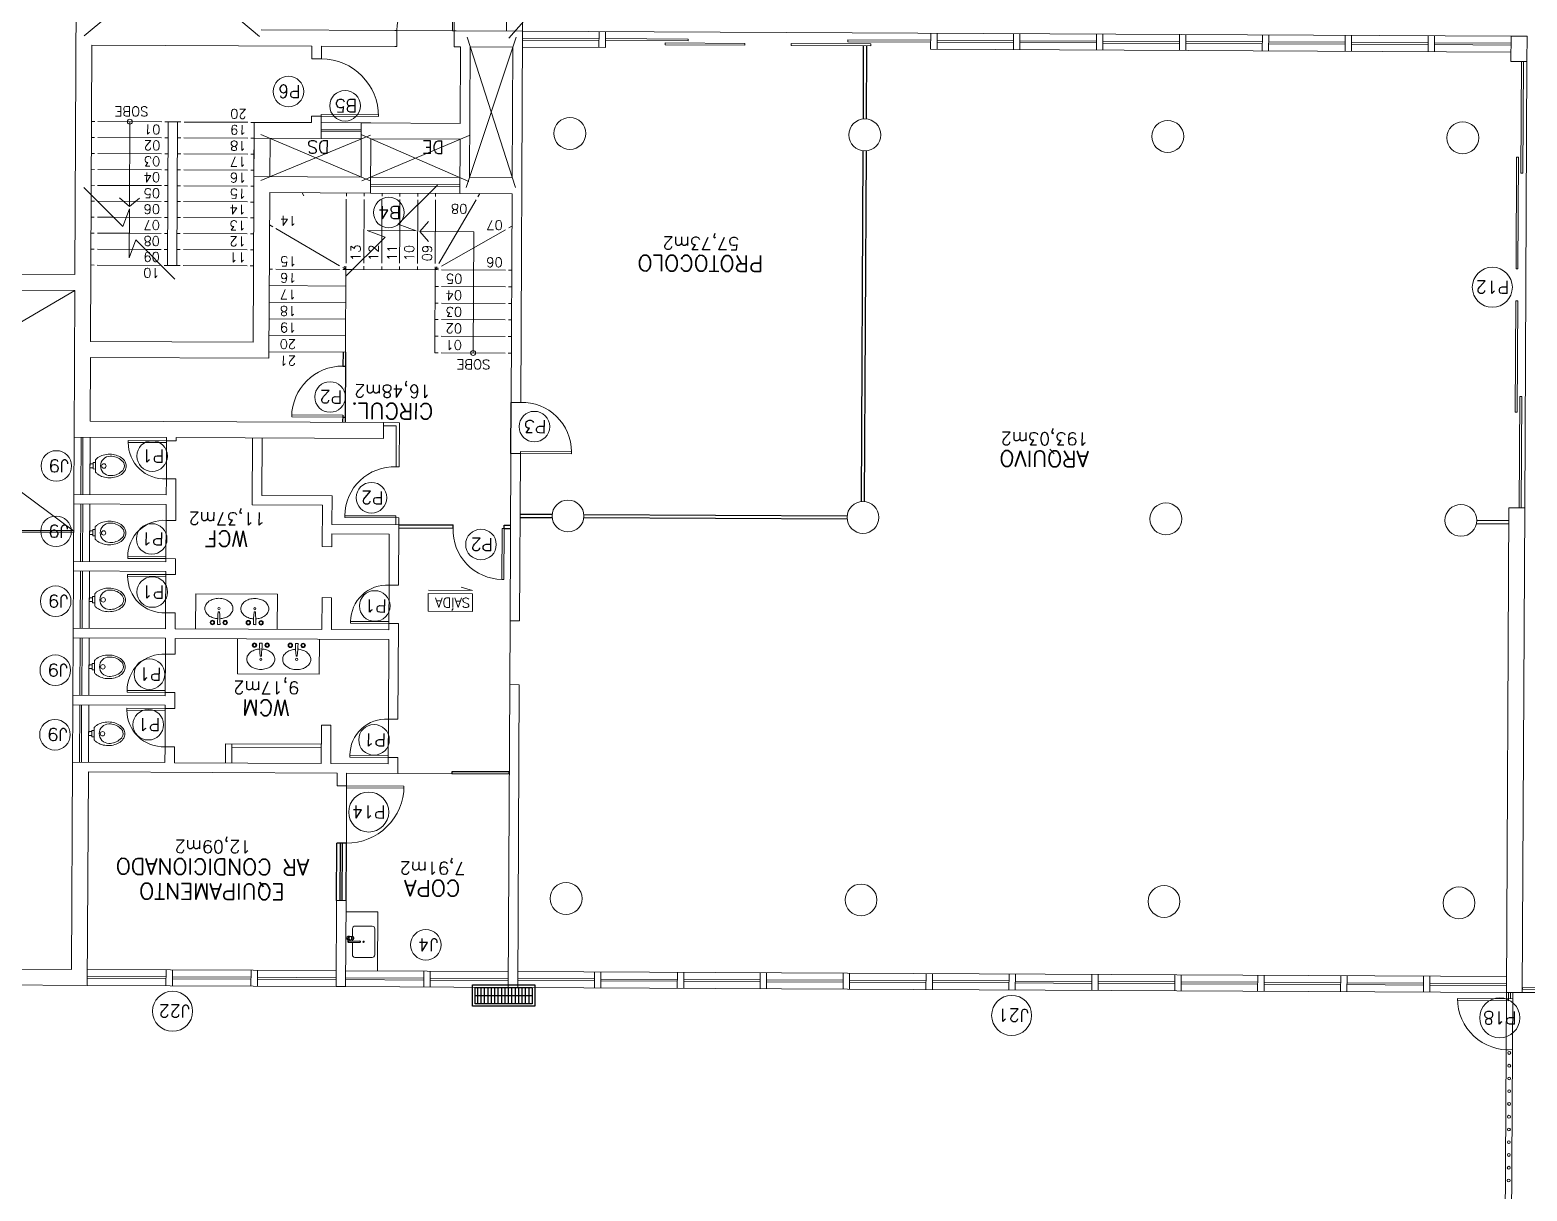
# Model space of a CAD drawing. Extents: x -1057 to 3416, y -340 to 4111.
# Drawn here: x 398.83 to 422.3, y 141.29 to 159.51 of the extents above; entities that cross this region are included whole.
import ezdxf
from ezdxf.enums import TextEntityAlignment as Align

# ---------------------------------------------------------------- set-up
doc = ezdxf.new("R2010")
doc.units = 0
doc.header["$LTSCALE"] = 50
for name, pattern in [('CONTINU', [0]), ('DASHDOT', [1, 0.5, -0.25, 0, -0.25]), ('DGN Style 1', [0.003115, 5.18318e-06, -0.00311]), ('HIDDEN', [9.525, 6.35, -3.175])]:
    doc.linetypes.add(name, pattern=pattern)
doc.layers.add('0.1', color=8, linetype='Continuous', lineweight=13)
doc.layers.add('Margem A3', color=8, linetype='DGN Style 1', lineweight=0)
doc.layers.add('medir projeto', color=6, linetype='Continuous')
doc.styles.add('80X50', font='romans.shx')
doc.styles.get("Standard").update_dxf_attribs({"font": 'romans.shx'})

# ---------------------------------------------------------------- blocks, each defined once
blk = doc.blocks.new('P90 - parede 25cm')
for points in [[(-0.125, 0.93), (-0.125, 0.9), (0.125, 0.9), (0.125, 0.93)], [(-0.125, -0.03), (-0.125, 0), (0.125, 0), (0.125, -0.03)]]:
    blk.add_lwpolyline(points)
blk.add_lwpolyline([(-0.975, 0.03), (-0.125, 0.03), (-0.125, 0), (-0.975, 0)], close=True)
at = {"color": 8}
blk.add_arc((-0.117, 0.042), 0.859, 90.5007, 182.7724, dxfattribs=at)
blk = doc.blocks.new('P90')
for points in [[(0.075, 0.93), (0.075, 0.9), (-0.075, 0.9), (-0.075, 0.93)], [(0.075, -0.03), (0.075, 0), (-0.075, 0), (-0.075, -0.03)]]:
    blk.add_lwpolyline(points)
blk.add_lwpolyline([(0.975, 0.87), (0.075, 0.87), (0.075, 0.9), (0.975, 0.9)], close=True)
at = {"color": 8}
blk.add_arc((0.075, 0.9), 0.9, 270, 0, dxfattribs=at)
blk = doc.blocks.new('P60')
at = {"color": 252}
blk.add_lwpolyline([(-0.6, 0.06), (0, 0.06), (0, 0.03), (-0.6, 0.03)], close=True, dxfattribs=at)
at = {"color": 8}
blk.add_arc((-0.029, 0.06), 0.571, 87.1025, 180, dxfattribs=at)
blk = doc.blocks.new('Vaso')
for points in [[(0.03, -0.05), (0.03, 0), (-0.03, 0), (-0.03, -0.05)], [(0.05, -0.09), (0.05, -0.05), (-0.05, -0.05), (-0.05, -0.09)]]:
    blk.add_lwpolyline(points)
for points in [[(0.183, -0.31, -0.071776), (0.168, -0.413, -0.083144), (0.129, -0.494, -0.106699), (0.065, -0.552, -0.132564), (-0.002, -0.57, -0.132564), (-0.069, -0.552, -0.106699), (-0.133, -0.494, -0.083144), (-0.172, -0.413, -0.071776), (-0.187, -0.31, -0.071776), (-0.172, -0.207, -0.083144), (-0.133, -0.126, -0.060171), (-0.1, -0.09), (0.096, -0.09, -0.060171), (0.129, -0.126, -0.083144), (0.168, -0.207, -0.071776)], [(-0.088, -0.497, 0.2474), (0, -0.541, 0.2474), (0.088, -0.497, 0.197858), (0.152, -0.318, 0.418329), (0, -0.168, 0.418329), (-0.152, -0.318, 0.197858)]]:
    blk.add_lwpolyline(points, format="xyb", close=True)
blk.add_circle((-0.002, -0.22), 0.0352)
blk = doc.blocks.new('PIA')
for p, q in [((0, 0.245), (0.044, 0.245)), ((0.01, 0.23), (0.01, 0.06)), ((0.01, 0.215), (0.031, 0.215)), ((0.03, 0.175), (0.01, 0.175))]:
    blk.add_line(p, q)
at = {"color": 8}
for points in [[(0.046, 0.245, 0.263265), (0.037, 0.23), (0.037, 0.223)], [(0.073, 0.223), (0.073, 0.23, 0.546464), (0.048, 0.246, 0.546464)]]:
    blk.add_lwpolyline(points, format="xyb", dxfattribs=at)
for points in [[(-0.01, 0.175), (-0.205, 0.175, 0.414214), (-0.245, 0.135), (-0.245, -0.135, 0.414214), (-0.205, -0.175), (0.205, -0.175, 0.414214), (0.245, -0.135), (0.245, 0.135, 0.414214), (0.205, 0.175), (0.08, 0.175)], [(0.08, 0.173), (0.08, 0.21, 0.133256), (0.078, 0.217, 0.106756), (0.073, 0.223, 0.082828), (0.065, 0.227, 0.071352), (0.055, 0.228, 0.071352), (0.045, 0.227, 0.082828), (0.037, 0.223, 0.106756), (0.032, 0.217, 0.133256), (0.03, 0.21), (0.03, 0.173)]]:
    blk.add_lwpolyline(points, format="xyb")
blk.add_lwpolyline([(-0.01, 0.23), (-0.01, 0.06)])
blk.add_lwpolyline([(0.03, 0.173, 0.133256), (0.032, 0.166, 0.106756), (0.037, 0.16, 0.082828), (0.045, 0.157, 0.071352), (0.055, 0.155, 0.071352), (0.065, 0.157, 0.082828), (0.073, 0.16, 0.106756), (0.078, 0.166, 0.133256), (0.08, 0.173, 0.133256), (0.078, 0.179, 0.106756), (0.073, 0.185, 0.082828), (0.065, 0.189, 0.071352), (0.055, 0.19, 0.071352), (0.045, 0.189, 0.082828), (0.037, 0.185, 0.106756), (0.032, 0.179, 0.133256)], format="xyb", close=True)
blk.add_lwpolyline([(0.062, 0.165, 0.133256), (0.062, 0.167, 0.106756), (0.06, 0.169, 0.082828), (0.058, 0.17, 0.071352), (0.055, 0.171, 0.071352), (0.052, 0.17, 0.082828), (0.05, 0.169, 0.106756), (0.048, 0.167, 0.133256), (0.047, 0.165, 0.133256), (0.048, 0.163, 0.106756), (0.05, 0.162, 0.082828), (0.052, 0.16, 0.071352), (0.055, 0.16, 0.071352), (0.058, 0.16, 0.082828), (0.06, 0.162, 0.106756), (0.062, 0.163, 0.133256)], format="xyb", close=True, dxfattribs=at)
blk.add_circle((0, 0), 0.01)
for centre, radius, start, end in [((0, 0.23), 0.015, 311.8103, 228.1897), ((0, 0.23), 0.01, 0.0002, 180.0002), ((0.044, 0.255), 0.01, 270, 294.62), ((0, 0.06), 0.01, 180.0001, 0.0001)]:
    blk.add_arc(centre, radius, start, end)
for centre, radius, start, end in [((0.055, 0.23), 0.035, 315.5847, 154.6231), ((0, 0.06), 0.0125, 143.1301, 36.8699), ((0.055, 0.23), 0.035, 205.3769, 224.4153)]:
    blk.add_arc(centre, radius, start, end, dxfattribs=at)
blk = doc.blocks.new('Cuba')
blk.add_lwpolyline([(0.001, 0.05), (-0.007, 0.05, -0.389688), (-0.009, 0.052, -0.017234), (-0.019, 0.248, -0.418769), (-0.017, 0.25), (0.001, 0.25), (0.019, 0.25, -0.418769), (0.021, 0.248, -0.017234), (0.011, 0.052, -0.389688), (0.009, 0.05)], format="xyb", close=True)
blk.add_lwpolyline([(-0.016, 0.16, 0.059592), (-0.087, 0.147, 0.084248), (-0.156, 0.113, 0.106469), (-0.205, 0.058, 0.130159), (-0.22, 0, 0.130159), (-0.205, -0.058, 0.106469), (-0.156, -0.113, 0.084248), (-0.087, -0.147, 0.073281), (0, -0.16, 0.073281), (0.087, -0.147, 0.084248), (0.156, -0.113, 0.106469), (0.205, -0.058, 0.130159), (0.22, 0, 0.130159), (0.205, 0.058, 0.106469), (0.156, 0.113, 0.084248), (0.087, 0.147, 0.058268), (0.018, 0.159, 0.073281)], format="xyb")
for centre, radius in [((-0.099, 0.22), 0.035), ((0.101, 0.22), 0.035), ((0, 0), 0.0175)]:
    blk.add_circle(centre, radius)
at = {"color": 8}
for centre, radius in [((-0.099, 0.22), 0.025), ((-0.099, 0.22), 0.024), ((0.101, 0.22), 0.025), ((0.101, 0.22), 0.024)]:
    blk.add_circle(centre, radius, dxfattribs=at)
blk = doc.blocks.new('ÁREA')
for p in [(0.00005, 0.00376), (0, 0)]:
    blk.add_attdef('COMPARTIMENTO', text='', height=0.0025).set_placement(p, align=Align.CENTER)
at = {"color": 1}
for p in [(-0.00005, -0.00376), (-0.0001, -0.00752)]:
    blk.add_attdef('ÁREA', text='', height=0.002, dxfattribs=at).set_placement(p, align=Align.CENTER)
blk = doc.blocks.new('P80')
for points in [[(0, 0.86), (0, 0.83), (0.15, 0.83), (0.15, 0.86)], [(0, 0), (0, 0.03), (0.15, 0.03), (0.15, 0)]]:
    blk.add_lwpolyline(points)
blk.add_lwpolyline([(-0.8, 0.06), (0, 0.06), (0, 0.03), (-0.8, 0.03)], close=True)
at = {"color": 8}
blk.add_arc((-0.025, 0.056), 0.775, 88.1408, 179.6698, dxfattribs=at)
blk = doc.blocks.new('A$C27293851')
at = {"layer": 'Margem A3', "color": 7, "linetype": 'CONTINU', "lineweight": -2}
for points in [[(0.336, 0.975), (0.336, 0), (0, 0), (0, 0.975)], [(0.295, 0.934), (0.295, 0.041), (0.041, 0.041), (0.041, 0.934)]]:
    blk.add_lwpolyline(points, close=True, dxfattribs=at)
at = {"layer": 'medir projeto', "color": 7, "linetype": 'CONTINU', "lineweight": -2}
for p, q in [((0.041, 0.881), (0.295, 0.881)), ((0.041, 0.827), (0.295, 0.827)), ((0.041, 0.773), (0.295, 0.773)), ((0.041, 0.72), (0.295, 0.72)), ((0.168, 0.041), (0.168, 0.934)), ((0.041, 0.666), (0.295, 0.666)), ((0.041, 0.613), (0.295, 0.613)), ((0.041, 0.559), (0.295, 0.559)), ((0.041, 0.506), (0.295, 0.506)), ((0.041, 0.452), (0.295, 0.452)), ((0.041, 0.398), (0.295, 0.398)), ((0.041, 0.345), (0.295, 0.345)), ((0.041, 0.291), (0.295, 0.291)), ((0.041, 0.238), (0.295, 0.238)), ((0.041, 0.184), (0.295, 0.184)), ((0.041, 0.131), (0.295, 0.131)), ((0.041, 0.077), (0.295, 0.077))]:
    blk.add_line(p, q, dxfattribs=at)

msp = doc.modelspace()

# ---------------------------------------------------------------- linework, layer by layer
at = {"layer": '0.1', "color": 7}
for p, q in [((399.534, 155.671), (399.584, 165.971)), ((404.583, 159.496), (402.453, 159.507)), ((404.583, 159.496), (404.581, 159.246)), ((405.481, 159.242), (405.483, 159.492)), ((406.553, 159.486), (405.483, 159.492)), ((406.524, 153.663), (406.553, 159.486)), ((422.05, 159.01), (422.052, 159.41)), ((422.302, 159.409), (422.052, 159.41)), ((422.3, 159.009), (422.302, 159.409)), ((399.778, 154.62), (399.801, 159.27)), ((403.251, 159.253), (399.801, 159.27)), ((403.25, 159.053), (403.251, 159.253)), ((403.4, 159.052), (403.401, 159.252)), ((404.581, 159.246), (403.401, 159.252)), ((405.581, 159.241), (405.481, 159.242)), ((405.575, 158.041), (405.581, 159.241)), ((405.721, 157.19), (405.731, 159.24)), ((406.401, 159.237), (405.731, 159.24)), ((406.391, 157.187), (406.401, 159.237)), ((403.25, 159.053), (403.4, 159.052)), ((422.05, 159.01), (422.3, 159.009)), ((400.984, 155.814), (400.995, 158.064)), ((401.145, 158.063), (400.995, 158.064)), ((401.134, 155.813), (401.145, 158.063)), ((402.328, 154.607), (402.345, 158.057)), ((403.245, 158.053), (402.345, 158.057)), ((403.245, 158.053), (403.246, 158.153)), ((403.396, 158.152), (403.246, 158.153)), ((403.396, 158.152), (403.394, 157.802)), ((404.021, 157.199), (404.025, 158.049)), ((405.575, 158.041), (404.025, 158.049)), ((403.394, 157.802), (402.344, 157.807)), ((402.591, 157.206), (402.594, 157.806)), ((404.17, 156.948), (404.174, 157.798)), ((405.574, 157.791), (404.174, 157.798)), ((405.57, 156.941), (405.574, 157.791)), ((404.021, 157.199), (402.341, 157.207)), ((406.391, 157.187), (405.721, 157.19)), ((402.577, 154.356), (402.59, 156.956)), ((404.17, 156.948), (402.59, 156.956)), ((406.39, 156.937), (405.57, 156.941)), ((406.374, 153.663), (406.39, 156.937)), ((399.534, 155.671), (394.534, 155.696)), ((401.134, 155.813), (400.934, 155.814)), ((399.532, 155.421), (393.382, 155.451)), ((399.521, 153.121), (399.532, 155.421)), ((399.778, 154.62), (402.328, 154.607)), ((399.772, 153.37), (399.777, 154.37)), ((399.777, 154.37), (402.577, 154.356)), ((406.374, 153.663), (406.524, 153.663)), ((404.372, 153.347), (399.772, 153.37)), ((404.371, 153.097), (404.372, 153.347)), ((400.971, 153.114), (399.521, 153.121)), ((400.971, 153.064), (400.971, 153.114)), ((400.971, 153.064), (401.121, 153.063)), ((401.121, 153.063), (401.121, 153.113)), ((404.371, 153.097), (401.121, 153.113)), ((402.316, 152.057), (402.321, 153.107)), ((402.467, 152.206), (402.471, 153.106)), ((406.357, 150.237), (406.37, 152.863)), ((406.37, 152.863), (406.52, 152.863)), ((406.507, 150.236), (406.52, 152.863)), ((400.967, 152.214), (400.968, 152.464)), ((401.118, 152.463), (400.968, 152.464)), ((401.115, 151.813), (401.118, 152.463)), ((399.516, 152.071), (399.517, 152.221)), ((400.967, 152.214), (399.517, 152.221)), ((402.467, 152.206), (403.567, 152.201)), ((403.564, 151.751), (403.567, 152.201)), ((400.966, 152.064), (399.516, 152.071)), ((400.965, 151.814), (400.966, 152.064)), ((402.316, 152.057), (403.416, 152.052)), ((403.413, 151.402), (403.416, 152.052)), ((421.978, 144.41), (422.016, 152.01)), ((422.016, 152.01), (422.266, 152.009)), ((422.228, 144.409), (422.266, 152.009)), ((401.115, 151.813), (400.965, 151.814)), ((404.614, 151.746), (403.564, 151.751)), ((404.61, 150.796), (404.614, 151.746)), ((403.563, 151.401), (403.413, 151.402)), ((403.563, 151.401), (403.564, 151.601)), ((404.464, 151.597), (403.564, 151.601)), ((404.46, 150.797), (404.464, 151.597)), ((400.961, 151.164), (399.511, 151.171)), ((399.511, 151.021), (399.511, 151.171)), ((400.961, 151.164), (400.962, 151.214)), ((400.962, 151.214), (401.112, 151.213)), ((401.11, 150.963), (401.112, 151.213)), ((400.961, 151.014), (399.511, 151.021)), ((400.96, 150.964), (400.961, 151.014)), ((400.96, 150.964), (401.11, 150.963)), ((404.61, 150.796), (404.46, 150.797)), ((403.406, 150.102), (403.409, 150.602)), ((403.559, 150.601), (403.409, 150.602)), ((403.556, 150.101), (403.559, 150.601)), ((400.956, 150.114), (400.957, 150.364)), ((401.107, 150.363), (400.957, 150.364)), ((401.106, 150.113), (401.107, 150.363)), ((406.507, 150.236), (406.357, 150.237)), ((400.956, 150.114), (399.506, 150.121)), ((399.506, 149.971), (399.506, 150.121)), ((403.406, 150.102), (401.106, 150.113)), ((404.456, 150.097), (403.556, 150.101)), ((404.456, 150.097), (404.457, 150.197)), ((404.457, 150.197), (404.607, 150.196)), ((404.599, 148.696), (404.607, 150.196)), ((400.955, 149.964), (399.506, 149.971)), ((400.954, 149.714), (400.955, 149.964)), ((401.104, 149.713), (401.105, 149.963)), ((404.455, 149.947), (401.105, 149.963)), ((404.449, 148.697), (404.455, 149.947)), ((401.104, 149.713), (400.954, 149.714)), ((399.5, 148.921), (399.501, 149.071)), ((400.951, 149.064), (399.501, 149.071)), ((400.951, 149.064), (400.951, 149.114)), ((400.951, 149.114), (401.101, 149.113)), ((401.1, 148.863), (401.101, 149.113)), ((406.329, 144.487), (406.352, 149.237)), ((406.502, 149.236), (406.352, 149.237)), ((406.479, 144.487), (406.502, 149.236)), ((400.95, 148.914), (399.5, 148.921)), ((400.95, 148.864), (400.95, 148.914)), ((400.95, 148.864), (401.1, 148.863)), ((403.396, 148.002), (403.399, 148.602)), ((403.399, 148.602), (403.549, 148.601)), ((403.546, 148.001), (403.549, 148.601)), ((404.599, 148.696), (404.449, 148.697)), ((400.946, 148.014), (400.947, 148.264)), ((401.097, 148.263), (400.947, 148.264)), ((401.096, 148.013), (401.097, 148.263)), ((399.48, 144.771), (399.496, 148.021)), ((400.946, 148.014), (399.496, 148.021)), ((403.396, 148.002), (401.096, 148.013)), ((404.446, 147.997), (403.546, 148.001)), ((404.446, 147.997), (404.446, 148.097)), ((404.446, 148.097), (404.596, 148.096)), ((404.595, 147.846), (404.596, 148.096)), ((399.729, 144.52), (399.745, 147.87)), ((403.645, 147.851), (399.745, 147.87)), ((403.644, 147.651), (403.645, 147.851)), ((403.644, 147.651), (403.794, 147.65)), ((403.794, 147.65), (403.795, 147.85)), ((404.595, 147.846), (403.795, 147.85)), ((403.629, 144.501), (403.635, 145.851)), ((403.785, 145.85), (403.635, 145.851)), ((403.779, 144.5), (403.785, 145.85)), ((399.48, 144.771), (397.48, 144.781)), ((399.729, 144.52), (397.479, 144.531)), ((403.779, 144.5), (403.629, 144.501)), ((406.329, 144.487), (406.479, 144.487)), ((421.978, 144.41), (422.228, 144.409))]:
    msp.add_line(p, q, dxfattribs=at)
at = {"layer": '0.1', "color": 8}
for p, q in [((406.584, 165.786), (406.553, 159.486)), ((405.483, 159.492), (404.583, 159.496)), ((406.553, 159.486), (422.052, 159.41)), ((407.751, 159.23), (407.752, 159.48)), ((407.851, 159.23), (407.852, 159.48)), ((412.951, 159.205), (412.952, 159.455)), ((413.051, 159.204), (413.052, 159.454)), ((414.251, 159.198), (414.252, 159.448)), ((414.351, 159.198), (414.352, 159.448)), ((415.551, 159.192), (415.552, 159.442)), ((415.651, 159.191), (415.652, 159.441)), ((416.851, 159.186), (416.852, 159.436)), ((416.951, 159.185), (416.952, 159.435)), ((418.151, 159.179), (418.152, 159.429)), ((418.251, 159.179), (418.252, 159.429)), ((419.451, 159.173), (419.452, 159.423)), ((419.551, 159.172), (419.552, 159.422)), ((420.751, 159.166), (420.752, 159.416)), ((420.851, 159.166), (420.852, 159.416)), ((407.851, 159.23), (406.551, 159.236)), ((406.552, 159.376), (407.752, 159.37)), ((407.752, 159.34), (406.552, 159.346)), ((407.852, 159.37), (409.152, 159.364)), ((409.152, 159.334), (407.852, 159.34)), ((409.152, 159.364), (409.152, 159.334)), ((411.652, 159.351), (412.952, 159.345)), ((411.652, 159.351), (411.652, 159.321)), ((412.952, 159.315), (411.652, 159.321)), ((412.951, 159.205), (422.051, 159.16)), ((413.052, 159.344), (414.252, 159.338)), ((414.252, 159.308), (413.052, 159.314)), ((414.352, 159.338), (415.552, 159.332)), ((415.552, 159.302), (414.352, 159.308)), ((415.652, 159.331), (416.852, 159.326)), ((416.852, 159.296), (415.652, 159.301)), ((416.952, 159.325), (418.152, 159.319)), ((418.152, 159.289), (416.952, 159.295)), ((418.252, 159.319), (419.452, 159.313)), ((419.452, 159.283), (418.252, 159.289)), ((419.552, 159.312), (420.752, 159.306)), ((420.752, 159.276), (419.552, 159.282)), ((420.852, 159.306), (422.052, 159.3)), ((422.052, 159.27), (420.852, 159.276)), ((422.266, 152.009), (422.3, 159.009)), ((399.845, 158.069), (399.795, 158.07)), ((400.895, 158.064), (399.895, 158.069)), ((400.395, 158.067), (400.389, 156.735)), ((400.995, 158.064), (400.945, 158.064)), ((401.195, 158.063), (401.145, 158.063)), ((402.345, 158.057), (402.295, 158.057)), ((402.341, 157.207), (402.345, 158.057)), ((404.175, 158.048), (403.395, 158.052)), ((399.844, 157.819), (399.794, 157.82)), ((400.894, 157.814), (399.894, 157.819)), ((400.994, 157.814), (400.944, 157.814)), ((401.194, 157.813), (401.144, 157.813)), ((402.344, 157.807), (402.294, 157.807)), ((404.024, 157.799), (403.394, 157.802)), ((404.025, 157.939), (403.395, 157.942)), ((404.025, 157.909), (403.395, 157.912)), ((399.843, 157.569), (399.793, 157.57)), ((400.893, 157.564), (399.893, 157.569)), ((400.993, 157.564), (400.943, 157.564)), ((401.193, 157.563), (401.143, 157.563)), ((402.343, 157.557), (402.293, 157.557)), ((399.842, 157.319), (399.792, 157.32)), ((400.892, 157.314), (399.892, 157.319)), ((400.992, 157.314), (400.942, 157.314)), ((401.192, 157.313), (401.142, 157.313)), ((402.342, 157.307), (402.292, 157.307)), ((399.841, 157.069), (399.791, 157.07)), ((400.89, 157.064), (399.891, 157.069)), ((400.99, 157.064), (400.94, 157.064)), ((401.19, 157.063), (401.14, 157.063)), ((402.34, 157.057), (402.29, 157.057)), ((405.571, 157.191), (404.171, 157.198)), ((405.571, 157.081), (404.171, 157.088)), ((405.57, 157.051), (404.171, 157.058)), ((399.839, 156.819), (399.789, 156.82)), ((400.889, 156.814), (399.889, 156.819)), ((400.389, 156.735), (400.232, 156.871)), ((400.389, 156.735), (400.547, 156.869)), ((400.989, 156.814), (400.939, 156.814)), ((401.189, 156.813), (401.139, 156.813)), ((402.339, 156.807), (402.289, 156.807)), ((404.07, 156.899), (404.07, 156.949)), ((405.57, 156.941), (404.17, 156.948)), ((404.35, 156.897), (404.35, 156.947)), ((404.63, 156.896), (404.63, 156.946)), ((404.905, 155.844), (404.909, 156.844)), ((404.91, 156.894), (404.91, 156.944)), ((405.185, 155.843), (405.189, 156.843)), ((405.19, 156.893), (405.19, 156.943)), ((405.242, 155.843), (405.825, 156.84)), ((405.854, 156.89), (405.883, 156.94)), ((399.838, 156.569), (399.788, 156.57)), ((400.138, 156.568), (400.888, 156.564)), ((400.988, 156.564), (400.938, 156.564)), ((401.188, 156.563), (401.138, 156.563)), ((402.338, 156.557), (402.288, 156.557)), ((404.345, 155.847), (404.347, 156.359)), ((404.625, 155.846), (404.627, 156.357)), ((404.943, 156.344), (405.079, 156.501)), ((404.943, 156.344), (405.787, 156.34)), ((404.943, 156.344), (405.077, 156.186)), ((405.284, 155.8), (406.287, 156.373)), ((405.778, 154.44), (405.787, 156.34)), ((406.337, 156.401), (406.387, 156.43)), ((399.837, 156.319), (399.787, 156.32)), ((400.887, 156.314), (400.387, 156.317)), ((400.987, 156.314), (400.937, 156.314)), ((401.187, 156.313), (401.137, 156.313)), ((402.337, 156.307), (402.287, 156.307)), ((399.836, 156.069), (399.786, 156.07)), ((400.886, 156.064), (400.636, 156.065)), ((400.986, 156.064), (400.936, 156.064)), ((401.186, 156.063), (401.136, 156.063)), ((402.336, 156.057), (402.286, 156.057)), ((404.065, 155.849), (404.065, 155.926)), ((399.834, 155.819), (399.784, 155.82)), ((401.184, 155.813), (401.134, 155.813)), ((402.334, 155.807), (402.284, 155.807)), ((405.234, 155.743), (403.887, 155.749)), ((404.064, 155.749), (404.064, 155.799)), ((404.344, 155.747), (404.344, 155.797)), ((404.624, 155.746), (404.624, 155.796)), ((404.904, 155.744), (404.904, 155.794)), ((405.178, 154.443), (405.184, 155.793)), ((405.184, 155.743), (405.213, 155.793)), ((405.184, 155.743), (405.234, 155.772)), ((406.284, 155.738), (405.284, 155.743)), ((406.384, 155.737), (406.334, 155.737)), ((405.233, 155.483), (405.183, 155.483)), ((406.283, 155.478), (405.283, 155.483)), ((406.383, 155.477), (406.333, 155.477)), ((405.231, 155.223), (405.181, 155.223)), ((406.281, 155.218), (405.281, 155.223)), ((406.381, 155.217), (406.331, 155.217)), ((405.23, 154.963), (405.18, 154.963)), ((406.28, 154.958), (405.28, 154.963)), ((406.38, 154.957), (406.33, 154.957)), ((405.229, 154.703), (405.179, 154.703)), ((406.279, 154.698), (405.279, 154.703)), ((406.379, 154.697), (406.329, 154.697)), ((405.228, 154.443), (405.178, 154.443)), ((406.278, 154.438), (405.278, 154.443)), ((406.378, 154.437), (406.328, 154.437)), ((404.372, 153.347), (404.622, 153.346)), ((404.372, 153.297), (404.572, 153.296)), ((404.569, 152.653), (404.572, 153.296)), ((404.619, 152.653), (404.622, 153.346)), ((399.517, 152.221), (399.521, 153.121)), ((399.627, 152.22), (399.631, 153.12)), ((399.661, 153.12), (399.657, 152.22)), ((399.771, 153.12), (399.767, 152.22)), ((400.968, 152.464), (400.971, 153.064)), ((404.569, 152.653), (404.619, 152.653)), ((399.511, 151.171), (399.516, 152.071)), ((399.621, 151.17), (399.626, 152.07)), ((399.656, 152.07), (399.651, 151.17)), ((399.766, 152.07), (399.761, 151.17)), ((404.564, 151.746), (404.565, 151.883)), ((400.962, 151.214), (400.965, 151.814)), ((404.614, 151.746), (404.615, 151.853)), ((399.506, 150.121), (399.511, 151.021)), ((399.616, 150.12), (399.621, 151.02)), ((399.651, 151.02), (399.646, 150.12)), ((399.761, 151.02), (399.756, 150.12)), ((400.957, 150.364), (400.96, 150.964)), ((404.46, 150.797), (404.457, 150.197)), ((401.425, 150.112), (401.428, 150.661)), ((402.71, 150.655), (401.428, 150.661)), ((402.707, 150.105), (402.71, 150.655)), ((406.357, 150.237), (406.352, 149.237)), ((399.501, 149.071), (399.506, 149.971)), ((399.611, 149.07), (399.616, 149.97)), ((399.646, 149.97), (399.641, 149.07)), ((399.756, 149.97), (399.751, 149.07)), ((402.086, 149.958), (402.083, 149.408)), ((403.368, 149.952), (403.365, 149.402)), ((400.951, 149.114), (400.954, 149.714)), ((403.365, 149.402), (402.083, 149.408)), ((399.496, 148.021), (399.5, 148.921)), ((399.606, 148.02), (399.61, 148.92)), ((399.64, 148.92), (399.636, 148.02)), ((399.75, 148.92), (399.746, 148.02)), ((400.947, 148.264), (400.95, 148.864)), ((404.449, 148.697), (404.446, 148.097)), ((401.896, 148.009), (401.897, 148.309)), ((403.397, 148.302), (401.897, 148.309)), ((401.996, 148.009), (401.997, 148.309)), ((401.997, 148.259), (403.397, 148.252)), ((403.794, 147.65), (403.79, 146.75)), ((403.784, 145.676), (404.284, 145.673)), ((404.284, 145.673), (404.28, 144.747)), ((399.729, 144.66), (400.963, 144.654)), ((400.962, 144.624), (399.729, 144.63)), ((399.73, 144.77), (403.63, 144.751)), ((402.296, 144.617), (401.062, 144.623)), ((401.063, 144.653), (402.296, 144.647)), ((402.396, 144.647), (403.629, 144.641)), ((403.629, 144.611), (402.396, 144.617)), ((403.779, 144.64), (405.004, 144.634)), ((405.004, 144.604), (403.779, 144.61)), ((403.78, 144.75), (406.33, 144.737)), ((405.104, 144.633), (406.329, 144.627)), ((406.329, 144.597), (405.104, 144.603)), ((406.479, 144.627), (407.679, 144.621)), ((407.679, 144.591), (406.479, 144.597)), ((406.48, 144.737), (421.98, 144.66)), ((407.679, 144.481), (407.68, 144.731)), ((407.779, 144.48), (407.78, 144.73)), ((407.779, 144.62), (408.979, 144.614)), ((408.979, 144.474), (408.98, 144.724)), ((409.079, 144.474), (409.08, 144.724)), ((409.079, 144.614), (410.279, 144.608)), ((410.279, 144.468), (410.28, 144.718)), ((410.378, 144.467), (410.38, 144.717)), ((410.379, 144.607), (411.579, 144.601)), ((411.578, 144.461), (411.58, 144.711)), ((411.678, 144.461), (411.68, 144.711)), ((411.679, 144.601), (412.879, 144.595)), ((412.878, 144.455), (412.88, 144.705)), ((412.978, 144.454), (412.98, 144.704)), ((412.979, 144.594), (414.179, 144.589)), ((414.178, 144.449), (414.18, 144.699)), ((414.278, 144.448), (414.28, 144.698)), ((415.478, 144.442), (415.48, 144.692)), ((415.578, 144.442), (415.58, 144.692)), ((416.778, 144.436), (416.78, 144.686)), ((416.878, 144.435), (416.88, 144.685)), ((418.078, 144.429), (418.08, 144.679)), ((418.178, 144.429), (418.18, 144.679)), ((419.378, 144.423), (419.38, 144.673)), ((419.478, 144.422), (419.48, 144.672)), ((420.678, 144.416), (420.68, 144.666)), ((420.778, 144.416), (420.78, 144.666)), ((403.629, 144.501), (399.729, 144.52)), ((406.329, 144.487), (403.779, 144.5)), ((421.978, 144.41), (406.479, 144.487)), ((408.979, 144.584), (407.779, 144.59)), ((410.279, 144.578), (409.079, 144.584)), ((411.579, 144.571), (410.379, 144.577)), ((412.879, 144.565), (411.679, 144.571)), ((414.179, 144.559), (412.979, 144.564)), ((414.279, 144.588), (415.479, 144.582)), ((415.479, 144.552), (414.279, 144.558)), ((415.579, 144.582), (416.779, 144.576)), ((416.779, 144.546), (415.579, 144.552)), ((416.879, 144.575), (418.079, 144.569)), ((418.079, 144.539), (416.879, 144.545)), ((418.179, 144.569), (419.379, 144.563)), ((419.379, 144.533), (418.179, 144.539)), ((419.479, 144.562), (420.679, 144.556)), ((420.679, 144.526), (419.479, 144.532)), ((420.779, 144.556), (421.979, 144.55)), ((421.979, 144.52), (420.779, 144.526)), ((421.978, 144.41), (421.951, 138.777)), ((422.078, 144.41), (422.05, 138.678)), ((422.228, 144.409), (427.678, 144.382)), ((422.009, 143.51), (421.974, 143.51))]:
    msp.add_line(p, q, dxfattribs=at)
at = {"layer": '0.1', "color": 8, "linetype": 'DASHDOT', "ltscale": 0.3}
for p, q in [((402.438, 161.712), (399.677, 159.415)), ((402.427, 159.402), (399.688, 161.725)), ((406.452, 159.391), (405.67, 157.037)), ((406.441, 157.033), (405.682, 159.394)), ((404.167, 157.858), (402.448, 157.147)), ((404.164, 157.138), (402.451, 157.867)), ((405.714, 157.85), (404.031, 157.139)), ((405.711, 157.13), (404.034, 157.859)), ((394.382, 155.446), (399.514, 151.651)), ((394.473, 152.446), (399.532, 155.421))]:
    msp.add_line(p, q, dxfattribs=at)
at = {"layer": '0.1', "color": 8, "linetype": 'CONTINU'}
for p, q in [((406.336, 159.377), (407.396, 160.587)), ((405.076, 150.72), (405.77, 150.716)), ((405.77, 150.716), (405.588, 150.768)), ((404.595, 147.846), (406.345, 147.837))]:
    msp.add_line(p, q, dxfattribs=at)
at = {"layer": '0.1', "color": 8, "linetype": 'HIDDEN', "ltscale": 0.02}
for p, q in [((406.303, 159.638), (406.303, 159.488)), ((421.51, 151.762), (422.015, 151.76)), ((421.515, 151.812), (422.015, 151.81))]:
    msp.add_line(p, q, dxfattribs=at)
at = {"layer": '0.1', "color": 8, "linetype": 'CONTINU', "lineweight": -2}
for p, q in [((411.896, 158.109), (411.901, 159.256)), ((411.946, 158.108), (411.951, 159.256)), ((411.866, 152.11), (411.893, 157.611)), ((411.916, 152.11), (411.943, 157.611)), ((403.738, 154.45), (403.737, 154.234)), ((403.737, 154.234), (403.777, 154.234)), ((403.778, 154.45), (403.772, 153.35)), ((406.37, 152.863), (406.374, 153.663)), ((403.733, 153.464), (403.732, 153.35)), ((403.733, 153.434), (403.773, 153.434)), ((406.515, 151.911), (407.016, 151.909)), ((407.514, 151.907), (411.64, 151.886)), ((399.514, 151.651), (397.068, 151.663)), ((404.614, 151.746), (405.464, 151.742)), ((404.614, 151.696), (405.464, 151.692)), ((405.464, 151.692), (405.464, 151.742)), ((406.264, 151.738), (406.364, 151.737)), ((406.264, 151.688), (406.264, 151.738)), ((406.264, 151.688), (406.364, 151.687)), ((406.515, 151.861), (407.016, 151.859)), ((407.514, 151.857), (411.64, 151.836)), ((399.514, 151.621), (397.064, 151.633)), ((403.635, 145.851), (403.64, 146.751)), ((403.79, 146.75), (403.64, 146.751)), ((403.695, 145.85), (403.7, 146.75)), ((403.725, 145.85), (403.73, 146.75)), ((403.785, 145.85), (403.79, 146.75))]:
    msp.add_line(p, q, dxfattribs=at)
at = {"layer": '0.1', "color": 8, "linetype": 'DASHDOT', "ltscale": 0.2}
for p, q in [((402.245, 158.058), (401.245, 158.062)), ((402.244, 157.808), (401.244, 157.812)), ((402.243, 157.558), (401.243, 157.562)), ((402.242, 157.308), (401.242, 157.312)), ((402.24, 157.058), (401.24, 157.062)), ((402.239, 156.808), (401.239, 156.813)), ((403.126, 156.903), (403.097, 156.953)), ((403.785, 155.85), (403.789, 156.85)), ((403.79, 156.9), (403.79, 156.95)), ((404.065, 155.926), (404.069, 156.849)), ((404.347, 156.359), (404.349, 156.847)), ((404.627, 156.357), (404.629, 156.846)), ((400.138, 156.568), (399.888, 156.569)), ((402.238, 156.558), (401.238, 156.563)), ((402.637, 156.42), (402.587, 156.449)), ((403.684, 155.808), (402.687, 156.39)), ((400.387, 156.317), (399.887, 156.319)), ((402.237, 156.308), (401.237, 156.313)), ((400.636, 156.065), (399.886, 156.069)), ((402.236, 156.058), (401.236, 156.063)), ((400.884, 155.814), (399.884, 155.819)), ((402.234, 155.808), (401.234, 155.813)), ((402.634, 155.756), (402.584, 155.756)), ((403.684, 155.75), (402.684, 155.755)), ((403.784, 155.75), (403.734, 155.779)), ((403.887, 155.749), (403.734, 155.75)), ((403.784, 155.75), (403.755, 155.8)), ((403.778, 154.45), (403.784, 155.8)), ((403.783, 155.49), (402.583, 155.496)), ((403.781, 155.23), (402.582, 155.236)), ((403.78, 154.97), (402.58, 154.976)), ((403.779, 154.71), (402.579, 154.716)), ((403.778, 154.45), (402.578, 154.456))]:
    msp.add_line(p, q, dxfattribs=at)
at = {"layer": '0.1', "color": 8}
for points in [[(408.789, 159.272), (408.79, 159.302), (410.04, 159.295), (410.039, 159.265)], [(412.014, 159.256), (412.014, 159.286), (410.764, 159.292), (410.764, 159.262)], [(422.245, 159.009), (422.215, 159.009), (422.207, 157.259), (422.237, 157.259)], [(422.168, 157.509), (422.138, 157.509), (422.129, 155.759), (422.159, 155.759)], [(422.148, 153.509), (422.118, 153.51), (422.127, 155.259), (422.157, 155.259)], [(422.211, 152.009), (422.181, 152.009), (422.189, 153.759), (422.219, 153.759)], [(403.733, 153.434), (402.933, 153.438), (402.933, 153.468), (403.733, 153.464)], [(406.23, 150.888), (406.234, 151.688), (406.264, 151.688), (406.26, 150.888)], [(423.591, 144.482), (422.229, 144.489), (422.229, 144.459), (423.591, 144.452)]]:
    msp.add_lwpolyline(points, close=True, dxfattribs=at)
for points in [[(401.099, 155.597), (400.49, 156.213), (400.385, 155.931), (400.389, 156.703), (400.284, 156.421), (399.674, 157.036)], [(405.221, 157.07), (404.605, 156.461), (404.887, 156.356), (404.115, 156.36), (404.398, 156.255), (403.782, 155.646)], [(404.615, 151.853), (403.765, 151.857), (403.765, 151.887), (404.565, 151.883)], [(403.794, 147.65), (404.694, 147.645), (404.694, 147.615), (403.794, 147.62)], [(400.962, 144.514), (400.963, 144.764)], [(401.063, 144.763), (401.062, 144.513)], [(402.295, 144.507), (402.297, 144.757)], [(402.397, 144.757), (402.395, 144.507)], [(405.004, 144.494), (405.005, 144.744)], [(405.105, 144.743), (405.104, 144.493)], [(422.078, 144.31), (421.213, 144.314), (421.213, 144.284), (422.013, 144.28), (422.013, 144.41)], [(422.043, 144.41), (422.043, 144.31)]]:
    msp.add_lwpolyline(points, dxfattribs=at)
at = {"layer": '0.1', "color": 8, "linetype": 'CONTINU'}
msp.add_lwpolyline([(405.769, 150.662), (405.075, 150.665), (405.074, 150.39), (405.768, 150.387)], close=True, dxfattribs=at)
at = {"layer": '0.1', "color": 8, "linetype": 'CONTINU', "lineweight": -2}
msp.add_lwpolyline([(406.345, 147.867), (405.445, 147.872), (405.445, 147.842), (406.345, 147.837)], close=True, dxfattribs=at)
at = {"layer": '0.1', "color": 8}
for centre, radius in [((402.883, 158.541), 0.24), ((403.77, 158.317), 0.24), ((400.395, 158.067), 0.0387), ((404.456, 156.642), 0.24), ((421.758, 155.47), 0.314), ((405.778, 154.44), 0.0387), ((403.535, 153.749), 0.24), ((406.738, 153.284), 0.24), ((400.745, 152.823), 0.24), ((399.243, 152.667), 0.24), ((404.184, 152.169), 0.24), ((399.238, 151.642), 0.24), ((400.738, 151.522), 0.24), ((405.901, 151.435), 0.24), ((399.233, 150.545), 0.24), ((400.747, 150.69), 0.24), ((404.235, 150.471), 0.24), ((399.227, 149.463), 0.24), ((400.702, 149.402), 0.24), ((400.685, 148.609), 0.24), ((399.222, 148.452), 0.24), ((404.224, 148.371), 0.24), ((404.141, 147.239), 0.314), ((405.037, 145.156), 0.24), ((401.066, 144.114), 0.314), ((414.221, 144.049), 0.314), ((421.874, 144.011), 0.314), ((422.024, 143.46), 0.0225), ((422.023, 143.26), 0.0225), ((422.022, 143.06), 0.0225), ((422.021, 142.86), 0.0225), ((422.019, 142.46), 0.0225), ((422.02, 142.66), 0.0225), ((422.018, 142.26), 0.0225), ((422.017, 142.06), 0.0225), ((422.016, 141.86), 0.0225), ((422.015, 141.66), 0.0225), ((422.014, 141.46), 0.0225)]:
    msp.add_circle(centre, radius, dxfattribs=at)
at = {"layer": '0.1', "color": 7}
for centre in [(407.295, 157.883), (411.92, 157.86), (416.669, 157.836), (421.294, 157.814), (407.265, 151.883), (411.89, 151.86), (416.64, 151.837), (421.265, 151.814), (407.235, 145.883), (411.86, 145.86), (416.61, 145.837), (421.235, 145.814)]:
    msp.add_circle(centre, 0.25, dxfattribs=at)
at = {"layer": '0.1', "color": 8}
for centre, radius, start, end in [((403.733, 153.434), 0.8, 89.7175, 179.7175), ((404.54, 151.879), 0.775, 87.8583, 179.3873), ((406.238, 151.663), 0.775, 177.8583, 269.3873), ((403.794, 147.65), 0.9, 269.7175, 359.7175), ((422.013, 144.31), 0.8, 179.7175, 274.3779)]:
    msp.add_arc(centre, radius, start, end, dxfattribs=at)

# ---------------------------------------------------------------- block references
at = {"layer": '0.1', "color": 8, "xscale": -1}
for name, p, rotation in [('P90 - parede 25cm', (405.482, 159.367), 89.7174815060634), ('P90', (403.325, 159.052), 179.7174815060637), ('P80', (406.52, 152.833), 359.7174815060636), ('P60', (400.971, 153.094), 179.7174815060637), ('P60', (400.961, 150.994), 179.7174815060637), ('Cuba', (402.449, 149.636), 359.7174815060636), ('Cuba', (403.012, 149.633), 359.7174815060636), ('P60', (400.95, 148.894), 179.7174815060637)]:
    msp.add_blockref(name, p, dxfattribs=dict(at, rotation=rotation))
at = {"layer": '0.1', "color": 8}
ref = msp.add_blockref('ÁREA', (409.343, 155.971), dxfattribs=dict(at, xscale=133.3333333333334, yscale=133.3333333333334, zscale=133.3333333333334, rotation=179.7174815060635))
ref.add_attrib('COMPARTIMENTO', 'PROTOCOLO', dxfattribs={"layer": '0', "color": 3, "height": 0.25, "rotation": 179.7175}).set_placement((409.343, 155.971), align=Align.CENTER)
ref.add_attrib('ÁREA', '57,73m2', dxfattribs={"layer": '0', "color": 1, "height": 0.2, "rotation": 179.7175}).set_placement((409.351, 156.259), align=Align.CENTER)
ref = msp.add_blockref('ÁREA', (404.508, 153.652), dxfattribs=dict(at, xscale=133.3333333333334, yscale=133.3333333333334, zscale=133.3333333333334, rotation=179.7174815060635))
ref.add_attrib('COMPARTIMENTO', 'CIRCUL.', dxfattribs={"layer": '0', "color": 3, "height": 0.25, "rotation": 179.7175}).set_placement((404.508, 153.652), align=Align.CENTER)
ref.add_attrib('ÁREA', '16,48m2', dxfattribs={"layer": '0', "color": 1, "height": 0.2, "rotation": 179.7175}).set_placement((404.516, 153.94), align=Align.CENTER)
ref = msp.add_blockref('ÁREA', (414.731, 152.905), dxfattribs=dict(at, xscale=133.3333333333334, yscale=133.3333333333334, zscale=133.3333333333334, rotation=179.7174815060635))
ref.add_attrib('COMPARTIMENTO', 'ARQUIVO', dxfattribs={"layer": '0', "color": 3, "height": 0.25, "rotation": 179.7175}).set_placement((414.731, 152.905), align=Align.CENTER)
ref.add_attrib('ÁREA', '193,03m2', dxfattribs={"layer": '0', "color": 1, "height": 0.2, "rotation": 179.7175}).set_placement((414.739, 153.193), align=Align.CENTER)
for name, p, rotation in [('Vaso', (399.769, 152.67), 89.71748150606336), ('Vaso', (399.764, 151.62), 89.71748150606336), ('P60', (400.962, 151.184), 359.7174815060635), ('Vaso', (399.758, 150.57), 89.71748150606336), ('P60', (404.457, 150.167), 359.7174815060635), ('Cuba', (401.792, 150.431), 179.7174815060635), ('Cuba', (402.355, 150.428), 179.7174815060635), ('Vaso', (399.753, 149.52), 89.71748150606336), ('P60', (400.951, 149.084), 359.7174815060635), ('Vaso', (399.748, 148.47), 89.71748150606336), ('P60', (404.446, 148.067), 359.7174815060635), ('PIA', (404.061, 145.204), 89.71748150606336)]:
    msp.add_blockref(name, p, dxfattribs=dict(at, rotation=rotation))
ref = msp.add_blockref('ÁREA', (401.912, 151.652), dxfattribs=dict(at, xscale=133.3333333333334, yscale=133.3333333333334, zscale=133.3333333333334, rotation=179.7174815060635))
ref.add_attrib('COMPARTIMENTO', 'WCF', dxfattribs={"layer": '0', "color": 3, "height": 0.25, "rotation": 179.7175}).set_placement((401.912, 151.652), align=Align.CENTER)
ref.add_attrib('ÁREA', '11,37m2', dxfattribs={"layer": '0', "color": 1, "height": 0.2, "rotation": 179.7175}).set_placement((401.921, 151.94), align=Align.CENTER)
ref = msp.add_blockref('ÁREA', (402.529, 149), dxfattribs=dict(at, xscale=133.3333333333334, yscale=133.3333333333334, zscale=133.3333333333334, rotation=179.7174815060635))
ref.add_attrib('COMPARTIMENTO', 'WCM', dxfattribs={"layer": '0', "color": 3, "height": 0.25, "rotation": 179.7175}).set_placement((402.529, 149), align=Align.CENTER)
ref.add_attrib('ÁREA', '9,17m2', dxfattribs={"layer": '0', "color": 1, "height": 0.2, "rotation": 179.7175}).set_placement((402.537, 149.288), align=Align.CENTER)
ref = msp.add_blockref('ÁREA', (401.692, 146.506), dxfattribs=dict(at, xscale=133.3333333333334, yscale=133.3333333333334, zscale=133.3333333333334, rotation=179.7174815060635))
ref.add_attrib('COMPARTIMENTO', 'AR CONDICIONADO', dxfattribs={"layer": '0', "color": 3, "height": 0.25, "rotation": 179.7175}).set_placement((401.692, 146.506), align=Align.CENTER)
ref.add_attrib('ÁREA', '12,09m2', dxfattribs={"layer": '0', "color": 1, "height": 0.2, "rotation": 179.7175}).set_placement((401.7, 146.794), align=Align.CENTER)
ref.add_attrib('COMPARTIMENTO', 'EQUIPAMENTO', dxfattribs={"layer": '0', "color": 3, "height": 0.25, "rotation": 179.7175}).set_placement((401.683, 146.118), align=Align.CENTER)
ref = msp.add_blockref('ÁREA', (405.136, 146.17), dxfattribs=dict(at, xscale=133.3333333333334, yscale=133.3333333333334, zscale=133.3333333333334, rotation=179.7174815060635))
ref.add_attrib('COMPARTIMENTO', 'COPA', dxfattribs={"layer": '0', "color": 3, "height": 0.25, "rotation": 179.7175}).set_placement((405.136, 146.17), align=Align.CENTER)
ref.add_attrib('ÁREA', '7,91m2', dxfattribs={"layer": '0', "color": 1, "height": 0.2, "rotation": 179.7175}).set_placement((405.144, 146.458), align=Align.CENTER)
at = {"layer": 'medir projeto', "color": 7, "linetype": 'CONTINU', "lineweight": -2, "rotation": 270}
msp.add_blockref('A$C27293851', (405.769, 144.528), dxfattribs=at)

# ---------------------------------------------------------------- texts
at = {"layer": '0.1', "color": 7}
for s, p in [('P6', (403.074, 158.642)), ('B5', (403.962, 158.418)), ('DS', (403.527, 157.77)), ('DE', (405.324, 157.765)), ('B4', (404.647, 156.743)), ('P12', (422.024, 155.57)), ('P2', (403.726, 153.849)), ('P3', (406.929, 153.384)), ('P1', (400.936, 152.923)), ('J9', (399.434, 152.767)), ('P2', (404.375, 152.269)), ('J9', (399.429, 151.742)), ('P1', (400.929, 151.623)), ('P2', (406.092, 151.535)), ('P1', (400.938, 150.79)), ('J9', (399.424, 150.646)), ('P1', (404.426, 150.571)), ('J9', (399.418, 149.564)), ('P1', (400.893, 149.503)), ('P1', (400.876, 148.71)), ('J9', (399.413, 148.553)), ('P1', (404.415, 148.471)), ('P14', (404.406, 147.34)), ('J4', (405.228, 145.256)), ('J22', (401.332, 144.214)), ('J21', (414.486, 144.149)), ('P18', (422.139, 144.111))]:
    msp.add_text(s, height=0.2, rotation=179.7175, dxfattribs=at).set_placement(p)
at = {"layer": '0.1', "color": 7, "style": '80X50'}
for s, rotation, p in [('SOBE', 179.7175, (400.686, 158.303)), ('20', 179.7175, (402.227, 158.264)), ('01', 179.7175, (400.875, 158.02)), ('19', 179.7175, (402.225, 158.014)), ('02', 179.7175, (400.874, 157.77)), ('18', 179.7175, (402.224, 157.764)), ('03', 179.7175, (400.873, 157.52)), ('17', 179.7175, (402.223, 157.514)), ('04', 179.7175, (400.872, 157.27)), ('16', 179.7175, (402.222, 157.264)), ('05', 179.7175, (400.87, 157.02)), ('15', 179.7175, (402.22, 157.014)), ('06', 179.7175, (400.869, 156.77)), ('14', 179.7175, (402.219, 156.764)), ('14', 179.7175, (403.013, 156.587)), ('08', 179.7175, (405.688, 156.775)), ('07', 179.7175, (400.868, 156.52)), ('13', 179.7175, (402.218, 156.514)), ('07', 179.7175, (406.244, 156.519)), ('08', 179.7175, (400.867, 156.27)), ('12', 179.7175, (402.217, 156.264)), ('13', 89.7175, (404.011, 155.883)), ('12', 89.7175, (404.291, 155.882)), ('10', 89.7175, (404.851, 155.879)), ('09', 89.7175, (405.131, 155.877)), ('09', 179.7175, (400.866, 156.02)), ('11', 179.7175, (402.216, 156.014)), ('15', 179.7175, (403.01, 155.952)), ('11', 89.7175, (404.582, 155.88)), ('06', 179.7175, (406.242, 155.936)), ('10', 179.7175, (400.864, 155.77)), ('16', 179.7175, (403.009, 155.692)), ('05', 179.7175, (405.609, 155.679)), ('17', 179.7175, (403.007, 155.432)), ('04', 179.7175, (405.607, 155.419)), ('18', 179.7175, (403.006, 155.172)), ('03', 179.7175, (405.606, 155.159)), ('19', 179.7175, (403.005, 154.912)), ('02', 179.7175, (405.605, 154.899)), ('20', 179.7175, (403.003, 154.652)), ('01', 179.7175, (405.603, 154.639)), ('21', 179.7175, (403.002, 154.392)), ('SOBE', 179.7175, (406.047, 154.334))]:
    msp.add_text(s, height=0.15, rotation=rotation, dxfattribs=at).set_placement(p)
at = {"layer": '0.1', "color": 7, "text_generation_flag": 6}
msp.add_text('SAÍDA', height=0.15, rotation=359.7175, dxfattribs=at).set_placement((405.728, 150.597))

doc.saveas('drawing.dxf')
